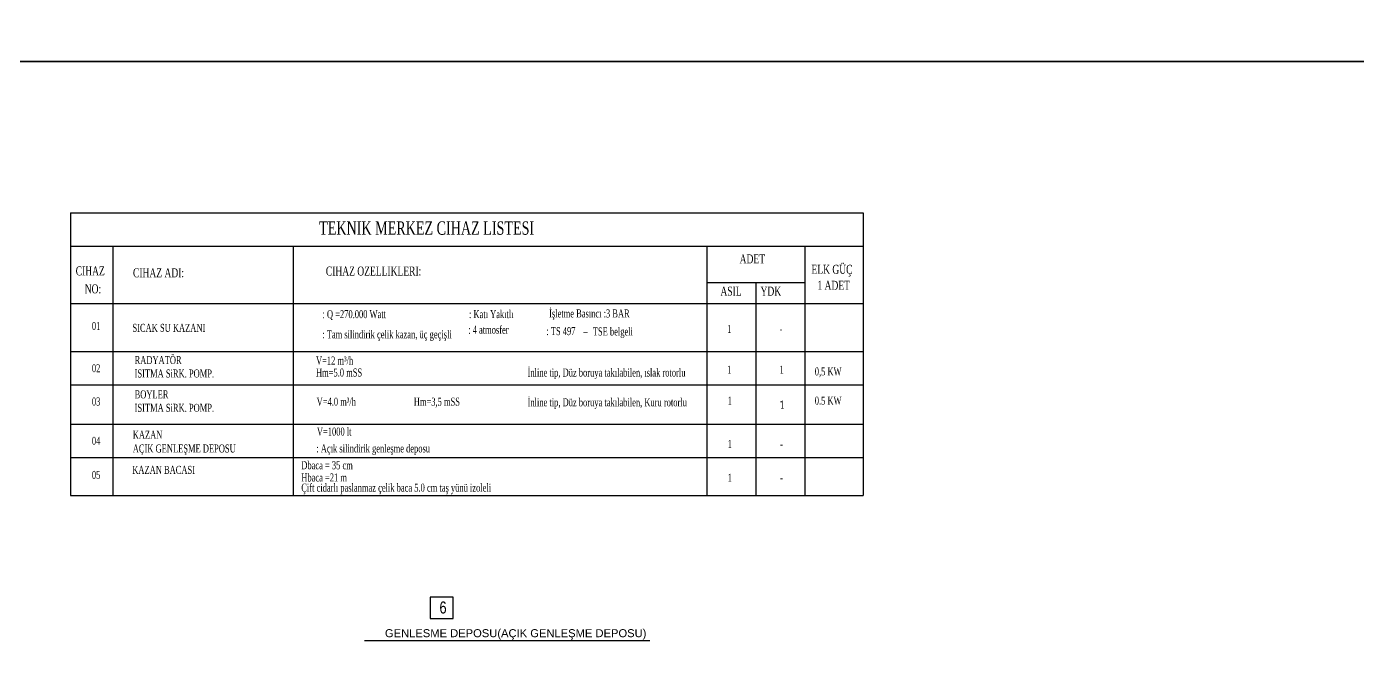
# Model space of a CAD drawing. Header units: centimetres. Extents: x 0 to 3740, y -4063 to 107.
# Drawn here: x 809.4 to 870.9, y -1992.1 to -1963.4 of the extents above; entities that cross this region are included whole.
import ezdxf
from ezdxf.enums import TextEntityAlignment as Align

# ---------------------------------------------------------------- set-up
doc = ezdxf.new("R2010")
doc.units = ezdxf.units.CM
for name, color, linetype in [('++MC CIHAZ LİSTE', 3, 'Continuous'), ('+MC YAZI-1', 2, 'Continuous'), ('ISIT', 3, 'Continuous'), ('ISITMA', 3, 'Continuous'), ('ROTAS-ISITMA-SEMBOL', 1, 'Continuous'), ('ROTAS-LEJANT-CERCEVE', 7, 'Continuous'), ('TEMIZ', 3, 'Continuous')]:
    doc.layers.add(name, color=color, linetype=linetype)
doc.layers.add('+M+CIHAZ', color=131, linetype='Continuous', lineweight=25)
doc.styles.add('MC YAZI', font='times.ttf', dxfattribs={"width": 0.7})
doc.styles.add('TROMANT', font='swiss.ttf', dxfattribs={"width": 0.9, "height": 25})

# ---------------------------------------------------------------- blocks, each defined once
blk = doc.blocks.new('MTY- KATI YAKITLI KAZAN')
at = {"layer": '++MC CIHAZ LİSTE', "color": 9, "lineweight": -3, "ltscale": 4}
for p, q in [((59.1, 1818.4), (1049.7, 1818.4)), ((111.9, 1818.4), (111.9, 1507.2)), ((854.2, 1818.4), (854.2, 1507.2)), ((976.8, 1818.4), (976.8, 1507.2)), ((854.2, 1773.1), (976.8, 1773.1)), ((915.5, 1773.1), (915.5, 1507.2)), ((59.1, 1746.7), (1049.7, 1746.7)), ((59.1, 1687), (1049.7, 1687)), ((59.1, 1596.3), (1049.7, 1596.3)), ((59.1, 1554.6), (1049.7, 1554.6))]:
    blk.add_line(p, q, dxfattribs=at)
at = {"layer": '++MC CIHAZ LİSTE', "color": 9, "ltscale": 4}
for p, q in [((337.3, 1818.4), (337.3, 1507.2)), ((854.2, 1818.4), (854.2, 1507.2))]:
    blk.add_line(p, q, dxfattribs=at)
at = {"layer": '+M+CIHAZ', "color": 4}
for p, q in [((59.1, 1860.1), (59.1, 1507.2)), ((59.1, 1860.1), (1049.7, 1860.1)), ((1049.7, 1860.1), (1049.7, 1507.2)), ((59.1, 1507.2), (1049.7, 1507.2)), ((59.1, 1507.2), (1049.7, 1507.2))]:
    blk.add_line(p, q, dxfattribs=at)
at = {"layer": '+MC YAZI-1', "color": 0}
blk.add_line((59.1, 1645.4), (1049.7, 1645.4), dxfattribs=at)
at = {"layer": 'ISIT'}
blk.add_lwpolyline([(537.2, 1380.2), (508.5, 1380.2), (508.5, 1353.5), (537.3, 1353.5)], close=True, dxfattribs=at)
at = {"layer": 'TEMIZ', "color": 2, "linetype": 'Continuous'}
blk.add_line((426.4, 1326.1), (783, 1326.1), dxfattribs=at)
at = {"layer": '+MC YAZI-1', "color": 4, "style": 'MC YAZI', "width": 0.7}
blk.add_text('TEKNIK MERKEZ CIHAZ LISTESI', height=16.667, dxfattribs=at).set_placement((369.7, 1832.8))
at = {"layer": '+MC YAZI-1', "color": 0, "style": 'MC YAZI', "width": 0.7}
for s, height, p in [('ADET', 11.25, (895.2, 1797)), ('ELK GÜÇ', 11.25, (985, 1784)), ('CIHAZ ', 11.25, (65.5, 1782)), ('CIHAZ ADI:', 11.25, (137.1, 1779.6)), ('CIHAZ OZELLIKLERI:', 11.25, (378.1, 1781.8)), ('NO:', 11.25, (76.8, 1759.6)), ('ASIL', 11.25, (871.2, 1756.7)), ('YDK', 11.25, (921.3, 1756.7)), ('1 ADET', 11.25, (992.4, 1764)), (': Q =270.000 Watt', 10, (373.9, 1728.6)), (': Katı Yakıtlı ', 10, (557, 1728.6)), ('İşletme Basıncı :3 BAR', 10, (657.1, 1729.5)), ('SICAK SU KAZANI', 10, (136.4, 1711.5)), (': Tam silindirik çelik kazan, üç geçişli', 10, (373.6, 1703.4)), (': 4 atmosfer', 10, (556, 1709.1)), (': TS 497 ', 10, (653.6, 1707.4)), (' TSE belgeli', 10, (709, 1707)), ('1', 10, (879.6, 1710.2)), ('-', 10, (945.1, 1710.2)), ('–', 10, (700, 1707)), ('RADYATÖR', 10, (139.1, 1671.3)), ('V=12 m³/h', 10, (365.8, 1670.7)), ('ISITMA SiRK. POMP.', 10, (139.1, 1654.5)), ('Hm=5.0 mSS  ', 10, (365.8, 1655.7)), ('İnline tip, Düz boruya takılabilen, ıslak rotorlu', 10, (630.2, 1655.7)), ('1', 10, (879.6, 1659.3)), ('1', 10, (945.1, 1659.3)), ('0,5 KW', 10, (989.1, 1657.1)), ('BOYLER', 10, (139.1, 1628.4)), ('V=4.0 m³/h', 10, (366.6, 1619.3)), ('İnline tip, Düz boruya takılabilen, Kuru rotorlu', 10, (630.2, 1618.5)), ('1', 10, (880.3, 1620.6)), ('0.5 KW', 10, (989.1, 1620.6)), ('ISITMA SiRK. POMP.', 10, (139.1, 1611.6)), ('Hm=3,5 mSS  ', 10, (488, 1619.3)), ('-', 10, (945.8, 1620.6)), ('1', 10, (945.8, 1615.7)), ('KAZAN', 10, (136.8, 1578)), ('V=1000 lt', 10, (366.9, 1581.9)), ('AÇIK GENLEŞME DEPOSU ', 10, (136.8, 1560.8)), (': Açık silindirik genleşme deposu', 10, (366.2, 1560.9)), ('1', 10, (880.3, 1566.5)), ('-', 10, (945.8, 1566.5)), ('Dbaca = 35 cm', 10, (347.4, 1539.9)), ('KAZAN BACASI', 10, (136.2, 1534.1)), ('Hbaca =21 m', 10, (347.4, 1524.6)), ('1', 10, (880.3, 1524.3)), ('Çift cidarlı paslanmaz çelik baca 5.0 cm taş yünü izoleli', 10, (347.4, 1511.9)), ('-', 10, (945.8, 1524.3))]:
    blk.add_text(s, height=height, dxfattribs=at).set_placement(p)
for s, p in [('01', (96.3, 1713.9)), ('02', (96.3, 1661.1)), ('03', (96.3, 1619.5)), ('04', (96.3, 1570.4)), ('05', (96.3, 1527.8))]:
    blk.add_text(s, height=10, dxfattribs=at).set_placement(p, align=Align.RIGHT)
at = {"layer": 'ISITMA', "color": 3, "width": 0.8}
blk.add_text('6', height=15, rotation=0.0815, dxfattribs=at).set_placement((520.1, 1359.7))
at = {"layer": 'TEMIZ', "color": 2, "linetype": 'Continuous', "style": 'TROMANT'}
blk.add_text('GENLESME DEPOSU(AÇIK GENLEŞME DEPOSU)', height=10, dxfattribs=at).set_placement((451.9, 1330.1))

msp = doc.modelspace()

# ---------------------------------------------------------------- linework, layer by layer
at = {"layer": 'ROTAS-LEJANT-CERCEVE'}
for points in [[(770, -1965.019), (920, -1965.019), (920, -1881.019), (770, -1881.019)], [(770, -2049.019), (920, -2049.019), (920, -1965.019), (770, -1965.019)]]:
    msp.add_lwpolyline(points, close=True, dxfattribs=at)

# ---------------------------------------------------------------- block references
at = {"layer": 'ROTAS-ISITMA-SEMBOL', "xscale": 0.036985265233263766, "yscale": 0.036985265233263766}
msp.add_blockref('MTY- KATI YAKITLI KAZAN', (809.224, -2040.814), dxfattribs=at)

doc.saveas('drawing.dxf')
